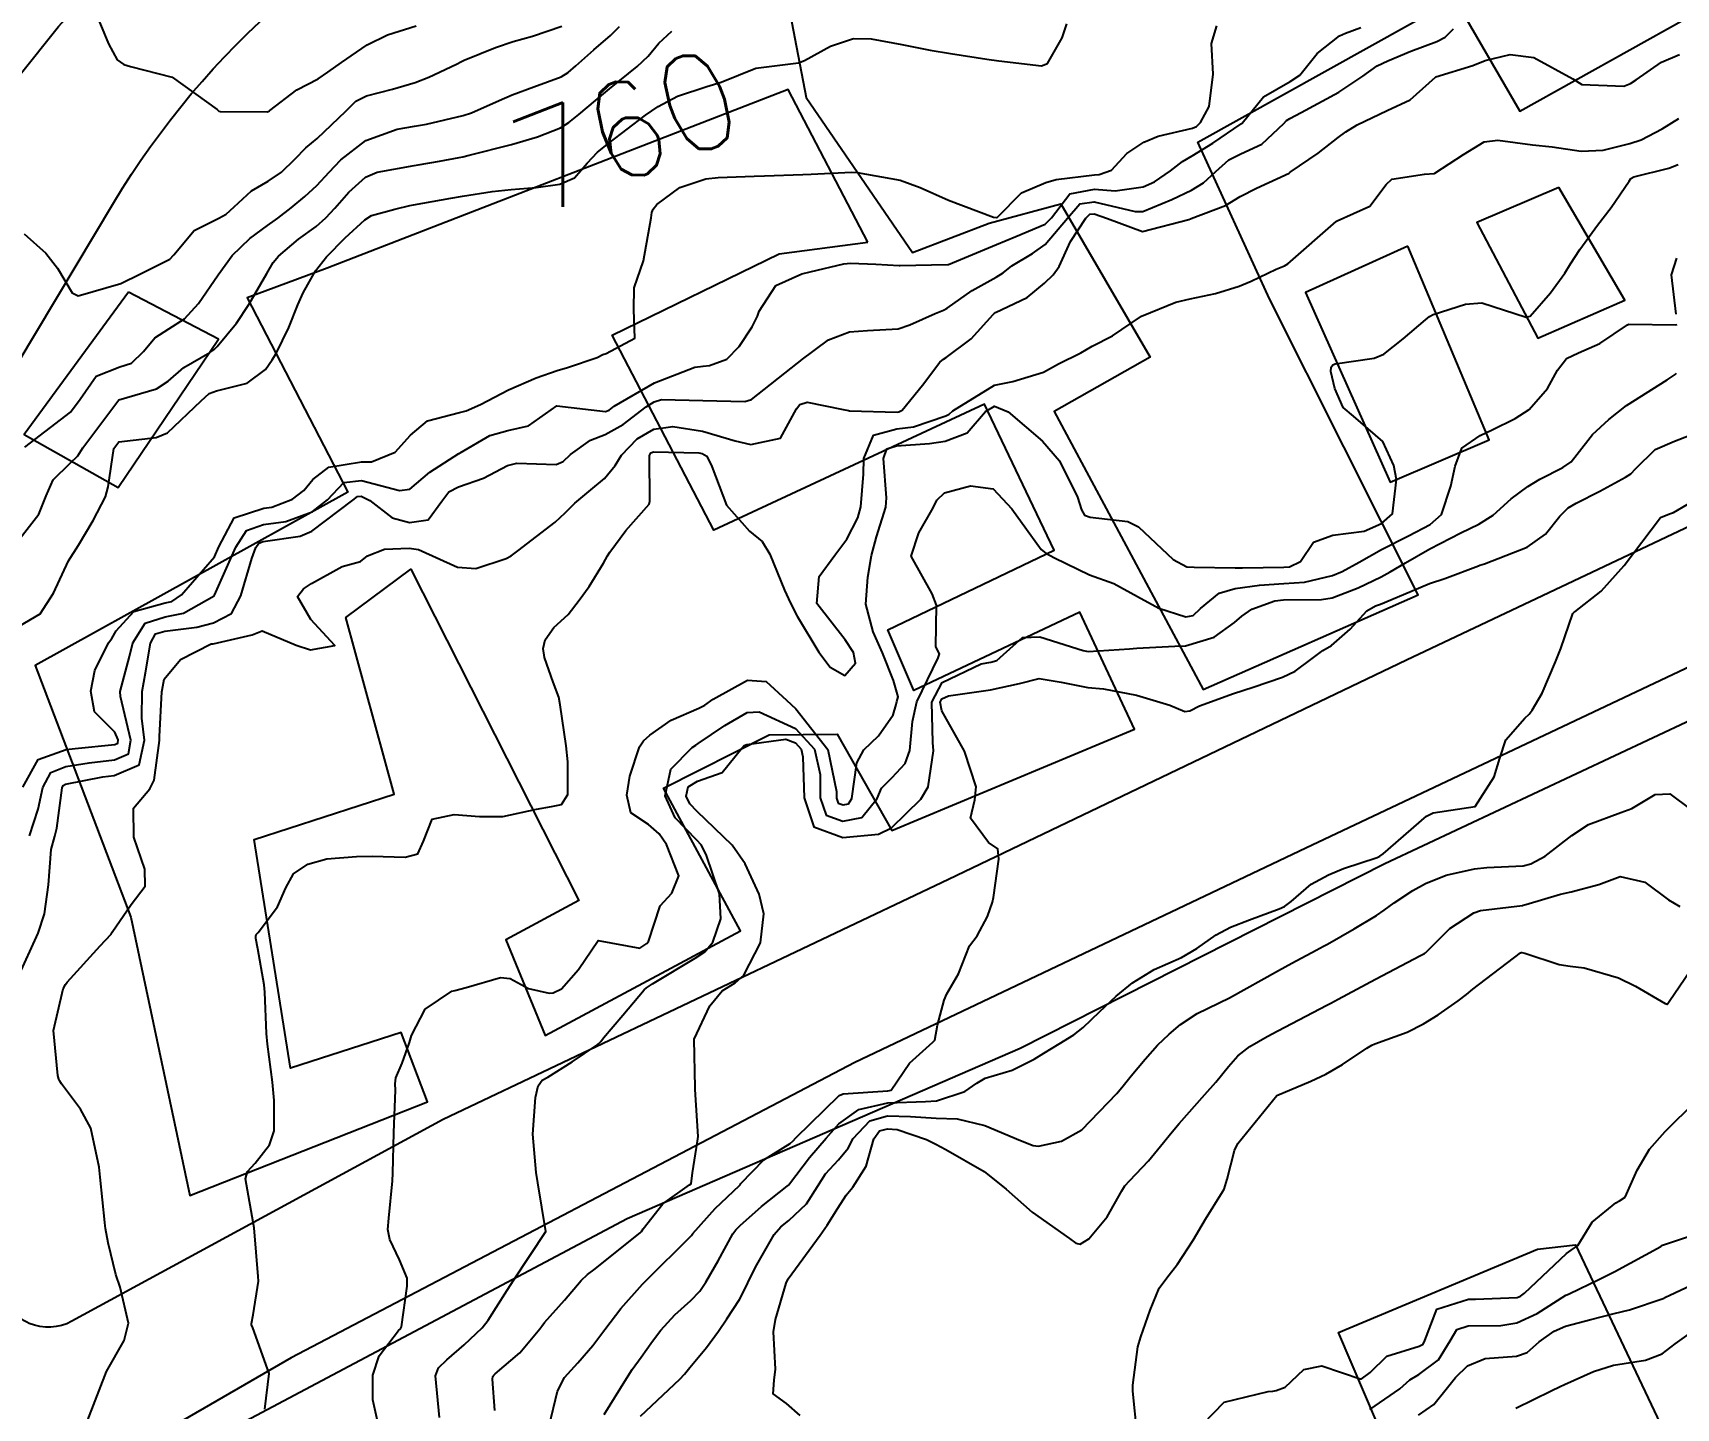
# Model space of a CAD drawing. Header units: metres. Extents: x 318500 to 325275, y 7408834 to 7428799.
# Drawn here: x 323661.5 to 323729.1, y 7419810.4 to 7419867 of the extents above; entities that cross this region are included whole.
import ezdxf
from ezdxf.enums import TextEntityAlignment as Align

# ---------------------------------------------------------------- set-up
doc = ezdxf.new("R2010")
doc.units = ezdxf.units.M
doc.header["$MEASUREMENT"] = 0
for name, color, linetype in [('Cotas', 45, 'Continuous'), ('Curvas de Nivel 1m', 11, 'Continuous'), ('Curvas de Nivel 5m', 15, 'Continuous'), ('Edificações', 30, 'Continuous'), ('Linha Férrea', 20, 'Continuous'), ('Vias Primárias', 230, 'Continuous')]:
    doc.layers.add(name, color=color, linetype=linetype)
doc.styles.add('Style-STANDARD', font='STANDARD.shx')

msp = doc.modelspace()

# ---------------------------------------------------------------- linework, layer by layer
at = {"layer": 'Curvas de Nivel 1m', "flags": 128}
for points, elevation in [([(323664.059, 7419867.938), (323664.626, 7419866.573), (323664.991, 7419865.924), (323665.257, 7419865.727), (323665.53, 7419865.643), (323667.25, 7419865.21), (323669.1, 7419863.872), (323669.165, 7419863.807), (323669.229, 7419863.788), (323671.167, 7419863.779), (323671.23, 7419863.809), (323671.249, 7419863.821), (323671.269, 7419863.84), (323672.381, 7419864.691), (323673.25, 7419865.142), (323673.656, 7419865.412), (323674.212, 7419865.806), (323674.829, 7419866.234), (323675.271, 7419866.54), (323676.11, 7419866.945), (323677.283, 7419867.315)], 756), ([(323660.898, 7419828.124), (323661.734, 7419829.966), (323661.998, 7419830.756), (323662.157, 7419831.96), (323662.27, 7419833.404), (323662.416, 7419833.956), (323662.498, 7419834.293), (323662.716, 7419835.952), (323662.762, 7419836.051), (323662.862, 7419836.095), (323664.397, 7419836.397), (323664.868, 7419836.462), (323665.889, 7419836.896), (323666.107, 7419837.908), (323665.993, 7419838.815), (323666.01, 7419839.909), (323666.144, 7419840.685), (323666.354, 7419841.906), (323666.566, 7419842.284), (323666.948, 7419842.403), (323668.268, 7419842.563), (323668.953, 7419842.743), (323669.691, 7419843.127), (323670.079, 7419843.853), (323670.522, 7419845.384), (323670.691, 7419845.844), (323670.81, 7419846.026), (323670.994, 7419846.096), (323672.512, 7419846.311), (323673, 7419846.515), (323674.682, 7419847.795), (323674.869, 7419847.945), (323675.023, 7419847.96), (323675.382, 7419847.785), (323676.306, 7419847.064), (323677.011, 7419846.87), (323677.784, 7419846.981), (323678.339, 7419847.747), (323678.634, 7419848.136), (323679.029, 7419848.338), (323680.062, 7419848.697), (323681.043, 7419849.22), (323681.428, 7419849.32), (323683.044, 7419849.264), (323683.336, 7419849.387), (323683.635, 7419849.674), (323684.459, 7419850.266), (323685.062, 7419850.491), (323685.808, 7419850.91), (323686.749, 7419851.635), (323687.082, 7419851.843), (323687.389, 7419851.931), (323689.083, 7419851.891), (323690.817, 7419851.848), (323691.084, 7419851.941), (323692.977, 7419853.43), (323693.1, 7419853.526), (323693.13, 7419853.55), (323694.25, 7419854.396), (323695.118, 7419854.728), (323695.858, 7419854.773), (323697.12, 7419854.847), (323697.603, 7419855.012), (323698.641, 7419855.477), (323698.989, 7419855.615), (323699.133, 7419855.694), (323700.169, 7419856.43), (323701.153, 7419856.975), (323701.444, 7419857.149), (323701.804, 7419857.434), (323702.646, 7419857.945), (323703.169, 7419858.311), (323704.085, 7419859.406), (323704.602, 7419859.986), (323705.19, 7419860.069), (323706.875, 7419859.682), (323707.185, 7419859.679), (323708.377, 7419860.168), (323709.198, 7419860.56), (323709.683, 7419860.853), (323710.19, 7419861.325), (323710.734, 7419861.8), (323711.221, 7419862.05), (323712.086, 7419862.443), (323712.987, 7419863.293), (323713.107, 7419863.426), (323713.242, 7419863.511), (323713.712, 7419863.75), (323715.253, 7419864.589), (323716.242, 7419865.245), (323716.835, 7419865.667), (323717.27, 7419865.882), (323718.224, 7419866.272), (323719.282, 7419866.678), (323719.637, 7419866.852), (323719.973, 7419867.2)], 763), ([(323660.994, 7419846.231), (323661.768, 7419847.209), (323662.059, 7419847.964), (323662.356, 7419848.634), (323663.04, 7419849.299), (323663.367, 7419849.623), (323663.572, 7419849.942), (323665.012, 7419851.863), (323665.053, 7419851.92), (323666.602, 7419852.38), (323667.082, 7419852.69), (323667.733, 7419853.248), (323668.796, 7419853.875), (323668.981, 7419853.993), (323669.104, 7419854.112), (323669.897, 7419855.08), (323670.396, 7419855.851), (323671.143, 7419857.13), (323671.405, 7419857.58), (323671.62, 7419857.835), (323672.453, 7419858.534), (323673.169, 7419859.065), (323673.577, 7419859.411), (323673.942, 7419859.809), (323674.518, 7419860.472), (323675.199, 7419861.085), (323675.687, 7419861.299), (323677.207, 7419861.569), (323677.37, 7419861.596), (323678.248, 7419861.75), (323679.061, 7419861.892), (323679.212, 7419861.93), (323679.476, 7419861.999), (323681.217, 7419862.435), (323682.279, 7419862.753), (323683.224, 7419863.114), (323683.57, 7419863.333), (323683.983, 7419863.672), (323684.664, 7419864.24), (323685.246, 7419864.732), (323686.382, 7419865.643), (323686.83, 7419866.074), (323687.275, 7419866.605), (323687.804, 7419867.101)], 759), ([(323661.105, 7419835.976), (323661.734, 7419837.11), (323662.884, 7419837.534), (323663.258, 7419837.571), (323664.887, 7419837.738), (323665.013, 7419837.794), (323665.031, 7419837.919), (323664.893, 7419838.238), (323664.05, 7419839.081), (323663.903, 7419839.935), (323664.07, 7419840.785), (323664.634, 7419841.925), (323664.767, 7419842.098), (323664.947, 7419842.409), (323665.669, 7419843.203), (323666.965, 7419843.57), (323667.236, 7419843.626), (323667.635, 7419843.89), (323668.986, 7419845.458), (323669.168, 7419845.867), (323669.805, 7419847.061), (323671.014, 7419847.46), (323671.348, 7419847.503), (323672.203, 7419847.828), (323672.664, 7419848.185), (323673.032, 7419848.638), (323673.699, 7419849.151), (323675.044, 7419849.372), (323675.455, 7419849.373), (323676.424, 7419849.769), (323677.057, 7419850.465), (323677.759, 7419851.057), (323679.075, 7419851.402), (323679.344, 7419851.468), (323679.936, 7419851.727), (323681.086, 7419852.335), (323682.222, 7419852.824), (323683.095, 7419853.133), (323683.514, 7419853.258), (323684.737, 7419853.664), (323684.97, 7419853.793), (323685.103, 7419853.834), (323686.287, 7419854.468), (323686.24, 7419855.643), (323686.259, 7419856.528), (323686.642, 7419857.638), (323686.956, 7419859.411), (323686.982, 7419859.633), (323687.039, 7419859.775), (323687.185, 7419859.968), (323688.142, 7419860.67), (323689.201, 7419861.017), (323689.722, 7419861.075), (323691.203, 7419861.135), (323691.628, 7419861.149), (323693.205, 7419861.201), (323693.536, 7419861.214), (323695.207, 7419861.297), (323695.436, 7419861.288), (323697.202, 7419860.968), (323698.022, 7419860.664), (323699.19, 7419860.148), (323701.051, 7419859.442), (323701.165, 7419859.426), (323701.206, 7419859.44), (323702.191, 7419860.44), (323703.202, 7419860.867), (323703.618, 7419860.999), (323705.207, 7419861.19), (323705.398, 7419861.197), (323705.903, 7419861.383), (323706.528, 7419862.069), (323707.227, 7419862.525), (323707.818, 7419862.774), (323709.237, 7419863.111), (323709.397, 7419863.178), (323709.559, 7419863.335), (323709.913, 7419863.996), (323710.085, 7419865.328), (323710.016, 7419866.592), (323710.229, 7419867.326)], 761), ([(323661.162, 7419858.753), (323662.05, 7419857.966), (323662.529, 7419857.344), (323663.134, 7419856.326), (323663.386, 7419856.199), (323665.138, 7419856.713), (323665.94, 7419857.114), (323667.148, 7419857.719), (323667.313, 7419857.898), (323668.15, 7419858.9), (323669.173, 7419859.404), (323669.473, 7419859.568), (323669.8, 7419859.861), (323670.518, 7419860.523), (323671.196, 7419860.92), (323671.747, 7419861.289), (323672.297, 7419861.829), (323672.75, 7419862.29), (323673.219, 7419862.675), (323674.398, 7419863.802), (323674.812, 7419864.221), (323675.24, 7419864.44), (323676.31, 7419864.708), (323677.248, 7419864.993), (323677.804, 7419865.202), (323678.947, 7419865.743), (323679.154, 7419865.849), (323679.262, 7419865.901), (323680.559, 7419866.432), (323681.274, 7419866.669), (323682.078, 7419866.898), (323683.284, 7419867.301)], 757), ([(323661.188, 7419849.978), (323663.065, 7419851.411), (323663.46, 7419851.944), (323664.127, 7419852.891), (323665.09, 7419853.275), (323665.571, 7419853.437), (323666.066, 7419853.91), (323666.535, 7419854.479), (323667.114, 7419854.841), (323667.757, 7419855.254), (323668.329, 7419855.882), (323669.142, 7419857.066), (323669.722, 7419857.861), (323670.444, 7419858.568), (323671.169, 7419859.099), (323671.602, 7419859.407), (323672.149, 7419859.83), (323672.712, 7419860.299), (323673.194, 7419860.749), (323673.715, 7419861.3), (323674.193, 7419861.805), (323675.218, 7419862.601), (323676.511, 7419863.059), (323677.224, 7419863.182), (323677.707, 7419863.274), (323679.229, 7419863.622), (323679.565, 7419863.735), (323680.71, 7419864.246), (323681.242, 7419864.478), (323682.132, 7419864.811), (323683.253, 7419865.219), (323683.538, 7419865.395), (323683.856, 7419865.674), (323684.602, 7419866.334), (323685.279, 7419866.928), (323685.65, 7419867.289)], 758), ([(323661.373, 7419833.972), (323661.738, 7419835.076), (323661.927, 7419835.964), (323662.249, 7419836.58), (323662.873, 7419836.831), (323663.836, 7419836.975), (323664.878, 7419837.098), (323665.452, 7419837.344), (323665.544, 7419837.913), (323665.118, 7419839.708), (323665.11, 7419839.918), (323665.493, 7419841.353), (323665.63, 7419841.913), (323666.132, 7419842.728), (323666.956, 7419842.985), (323667.71, 7419843.138), (323668.97, 7419843.856), (323668.987, 7419843.887), (323669.864, 7419845.857), (323670.307, 7419846.544), (323671.004, 7419846.793), (323671.919, 7419846.918), (323673.012, 7419847.307), (323673.634, 7419847.811), (323674.313, 7419848.519), (323675.032, 7419848.6), (323676.608, 7419848.185), (323677.027, 7419848.245), (323677.848, 7419848.942), (323679.05, 7419849.711), (323679.07, 7419849.719), (323679.098, 7419849.739), (323680.325, 7419850.457), (323681.064, 7419850.663), (323681.908, 7419850.857), (323683.08, 7419851.68), (323685.077, 7419851.443), (323685.236, 7419851.499), (323685.442, 7419851.655), (323687.09, 7419852.624), (323688.759, 7419853.267), (323689.097, 7419853.314), (323689.363, 7419853.332), (323690.066, 7419853.59), (323690.578, 7419854.115), (323691.12, 7419854.922), (323691.331, 7419855.373), (323691.407, 7419855.576), (323692.084, 7419856.628), (323693.153, 7419857.115), (323693.503, 7419857.197), (323694.886, 7419857.524), (323695.16, 7419857.553), (323696.198, 7419857.51), (323697.159, 7419857.453), (323697.206, 7419857.453), (323698.497, 7419857.48), (323699.16, 7419857.491), (323699.187, 7419857.496), (323701.169, 7419858.322), (323701.958, 7419858.647), (323703.177, 7419859.15), (323703.427, 7419859.416), (323704.192, 7419860.408), (323705.198, 7419860.6), (323706.046, 7419860.533), (323707.2, 7419860.698), (323707.669, 7419860.897), (323708.329, 7419861.353), (323708.821, 7419861.74), (323709.219, 7419861.961), (323710.072, 7419862.482), (323711.24, 7419863.282), (323711.256, 7419863.294), (323711.273, 7419863.31), (323712.16, 7419864.392), (323713.257, 7419865.024), (323713.645, 7419865.284), (323714.365, 7419866.182), (323715.285, 7419866.907), (323715.527, 7419867.016), (323716.154, 7419867.247)], 762), ([(323663.777, 7419809.931), (323664.54, 7419811.92), (323665.267, 7419813.202), (323665.452, 7419813.907), (323665.113, 7419815.392), (323664.936, 7419815.917), (323664.613, 7419817.218), (323664.506, 7419817.809), (323664.493, 7419817.922), (323664.482, 7419818.062), (323664.284, 7419819.925), (323664.243, 7419820.34), (323663.904, 7419821.932), (323663.474, 7419822.725), (323662.698, 7419823.765), (323662.62, 7419823.872), (323662.587, 7419823.952), (323662.546, 7419824.109), (323662.371, 7419825.955), (323662.756, 7419827.668), (323662.852, 7419827.855), (323662.929, 7419827.947), (323664.29, 7419829.442), (323664.733, 7419829.921), (323664.75, 7419829.951), (323664.781, 7419830.013), (323665.564, 7419831.147), (323666.134, 7419831.907), (323666.117, 7419832.607), (323665.666, 7419833.912), (323665.653, 7419835.111), (323666.327, 7419835.905), (323666.506, 7419836.263), (323666.731, 7419837.902), (323666.725, 7419838.068), (323666.829, 7419839.901), (323666.837, 7419839.975), (323666.918, 7419840.422), (323667.588, 7419841.232), (323668.857, 7419841.871), (323668.933, 7419841.877), (323670.543, 7419842.25), (323670.949, 7419842.415), (323672.351, 7419841.826), (323672.937, 7419841.626), (323673.94, 7419841.805), (323672.956, 7419842.881), (323672.402, 7419843.826), (323672.652, 7419844.144), (323672.975, 7419844.361), (323674.243, 7419845.055), (323674.992, 7419845.27), (323675.285, 7419845.496), (323675.981, 7419845.775), (323677.001, 7419845.819), (323677.38, 7419845.756), (323678.989, 7419845.033), (323679.743, 7419844.974), (323680.995, 7419845.384), (323681.199, 7419845.505), (323681.465, 7419845.703), (323683.012, 7419846.886), (323683.415, 7419847.277), (323683.815, 7419847.672), (323684.474, 7419848.22), (323685.035, 7419848.688), (323685.478, 7419849.219), (323685.741, 7419849.65), (323686.379, 7419850.321), (323687.066, 7419850.711), (323687.856, 7419850.83), (323689.066, 7419850.634), (323690.418, 7419850.228), (323691.057, 7419850.078), (323692.28, 7419850.343), (323692.933, 7419851.552), (323693.082, 7419851.731), (323693.371, 7419851.833), (323694.865, 7419851.523), (323695.079, 7419851.477), (323695.123, 7419851.476), (323697.079, 7419851.42), (323697.15, 7419851.428), (323697.282, 7419851.497), (323698.126, 7419852.52), (323698.839, 7419853.474), (323698.981, 7419853.592), (323699.103, 7419853.665), (323700.131, 7419854.439), (323701.035, 7419855.441), (323701.086, 7419855.486), (323701.131, 7419855.511), (323702.435, 7419856.133), (323703.15, 7419856.723), (323703.504, 7419857.065), (323703.753, 7419857.411), (323704.212, 7419858.446), (323704.845, 7419859.395), (323705.008, 7419859.567), (323705.183, 7419859.586), (323705.737, 7419859.384), (323707.175, 7419858.852), (323709.083, 7419859.341), (323709.149, 7419859.372), (323709.181, 7419859.383), (323710.585, 7419859.923), (323711.195, 7419860.287), (323711.863, 7419860.64), (323713.209, 7419861.253), (323713.23, 7419861.27), (323713.253, 7419861.289), (323714.411, 7419862.083), (323715.232, 7419862.72), (323715.537, 7419862.954), (323716.003, 7419863.249), (323717.246, 7419863.827), (323718.194, 7419864.277), (323719.235, 7419865.21), (323719.251, 7419865.219), (323720.773, 7419865.682), (323721.271, 7419865.887), (323722.301, 7419866.138), (323723.273, 7419866.02), (323724.882, 7419865.134), (323725.258, 7419864.903), (323726.982, 7419864.829), (323727.258, 7419864.945), (323727.496, 7419865.096), (323728.53, 7419865.823), (323729.276, 7419866.135)], 764), ([(323675.726, 7419809.772), (323675.51, 7419810.755), (323675.503, 7419811.776), (323675.761, 7419812.562), (323676.568, 7419813.604), (323676.644, 7419813.684), (323676.686, 7419813.759), (323676.915, 7419815.437), (323676.914, 7419815.757), (323676.608, 7419816.514), (323676.2, 7419817.35), (323676.126, 7419817.767), (323676.16, 7419818.234), (323676.319, 7419819.765), (323676.333, 7419820.087), (323676.375, 7419821.765), (323676.431, 7419823.498), (323676.428, 7419823.764), (323676.455, 7419824.013), (323676.713, 7419824.61), (323677.018, 7419825.465), (323677.1, 7419825.756), (323677.665, 7419826.832), (323678.758, 7419827.579), (323678.884, 7419827.612), (323679.351, 7419827.731), (323680.764, 7419828.141), (323681.154, 7419828.094), (323681.911, 7419827.693), (323682.757, 7419827.498), (323682.919, 7419827.516), (323683.273, 7419827.675), (323683.968, 7419828.468), (323684.78, 7419829.66), (323686.493, 7419829.35), (323686.779, 7419829.546), (323686.847, 7419829.629), (323687.328, 7419831.096), (323687.803, 7419831.615), (323688.101, 7419832.33), (323687.586, 7419833.619), (323687.281, 7419834.06), (323686.848, 7419834.444), (323686.128, 7419834.916), (323685.956, 7419835.644), (323686.079, 7419836.435), (323686.485, 7419837.636), (323686.64, 7419837.888), (323686.897, 7419838.122), (323687.784, 7419838.74), (323688.914, 7419839.233), (323689.161, 7419839.353), (323689.509, 7419839.594), (323690.928, 7419840.381), (323691.692, 7419840.333), (323692.525, 7419839.556), (323692.915, 7419839.196), (323694.222, 7419837.53), (323694.589, 7419835.799), (323694.588, 7419835.524), (323694.655, 7419835.32), (323694.857, 7419835.244), (323695.083, 7419835.292), (323695.222, 7419835.516), (323695.415, 7419836.981), (323695.709, 7419837.512), (323696.312, 7419838.092), (323696.912, 7419838.959), (323697.037, 7419839.379), (323697.068, 7419839.498), (323697.117, 7419839.692), (323696.929, 7419840.362), (323696.471, 7419841.505), (323696.09, 7419842.371), (323695.786, 7419843.512), (323695.87, 7419844.628), (323696.022, 7419845.51), (323696.233, 7419846.282), (323696.617, 7419847.504), (323696.639, 7419847.891), (323696.514, 7419849.505), (323696.653, 7419849.907), (323697.058, 7419850.027), (323698.418, 7419850.121), (323699.061, 7419850.223), (323699.959, 7419850.564), (323700.721, 7419851.445), (323701.082, 7419851.663), (323701.654, 7419851.434), (323703.062, 7419850.222), (323703.766, 7419849.409), (323704.508, 7419847.918), (323704.664, 7419847.395), (323704.796, 7419847.171), (323705.017, 7419847.087), (323706.567, 7419846.918), (323707.013, 7419846.697), (323708.434, 7419845.346), (323708.996, 7419845.042), (323709.304, 7419845.027), (323710.995, 7419845.01), (323711.293, 7419845.008), (323712.996, 7419845.032), (323713.222, 7419845.052), (323713.68, 7419845.273), (323714.211, 7419846.065), (323715.011, 7419846.35), (323716.293, 7419846.521), (323717.016, 7419846.833), (323717.46, 7419847.226), (323717.623, 7419848.643), (323717.521, 7419849.225), (323717.065, 7419850.214), (323715.857, 7419851.248), (323715.439, 7419851.61), (323715.091, 7419852.384), (323714.927, 7419853.09), (323714.933, 7419853.262), (323715.002, 7419853.361), (323715.102, 7419853.405), (323716.703, 7419853.639), (323717.109, 7419853.807), (323717.902, 7419854.438), (323718.815, 7419855.213), (323718.988, 7419855.355), (323719.133, 7419855.439), (323720.466, 7419855.864), (323721.141, 7419855.913), (323722.961, 7419855.324), (323723.133, 7419855.365), (323723.965, 7419856.325), (323724.553, 7419857.136), (323724.783, 7419857.515), (323725.17, 7419858.105), (323725.902, 7419859.119), (323726.461, 7419859.841), (323727.207, 7419860.931), (323727.274, 7419861.034), (323727.398, 7419861.097), (323728.828, 7419861.464), (323729.218, 7419861.605)], 766), ([(323729.136, 7419855.456), (323728.943, 7419857.073), (323729.167, 7419857.754)], 767), ([(323678.244, 7419810.021), (323678.079, 7419811.745), (323678.211, 7419812.077), (323678.55, 7419812.396), (323679.269, 7419813.019), (323680.005, 7419813.718), (323680.257, 7419814.033), (323680.583, 7419814.553), (323681.026, 7419815.271), (323681.302, 7419815.699), (323682.62, 7419817.68), (323682.295, 7419819.685), (323682.229, 7419820.113), (323682.086, 7419821.689), (323682.203, 7419823.195), (323682.307, 7419823.686), (323682.479, 7419823.908), (323682.705, 7419824.038), (323683.71, 7419824.675), (323684.725, 7419825.357), (323684.884, 7419825.501), (323685.003, 7419825.656), (323685.792, 7419826.597), (323686.67, 7419827.631), (323686.761, 7419827.713), (323687.02, 7419827.884), (323688.773, 7419828.943), (323689.169, 7419829.203), (323689.494, 7419829.593), (323689.83, 7419830.554), (323689.775, 7419831.59), (323689.224, 7419833.206), (323689.017, 7419833.598), (323688.842, 7419833.795), (323687.949, 7419834.711), (323687.533, 7419835.62), (323687.773, 7419836.72), (323688.647, 7419837.604), (323688.792, 7419837.701), (323688.893, 7419837.77), (323689.983, 7419838.51), (323690.912, 7419839.056), (323691.407, 7419839.078), (323692.903, 7419838.395), (323693.675, 7419837.538), (323693.908, 7419836.501), (323693.917, 7419835.534), (323694.153, 7419834.831), (323694.851, 7419834.575), (323695.631, 7419834.733), (323696.252, 7419835.506), (323696.436, 7419835.935), (323696.873, 7419836.375), (323697.417, 7419836.957), (323697.599, 7419837.489), (323697.716, 7419838.68), (323697.895, 7419839.485), (323698.769, 7419841.303), (323698.826, 7419841.472), (323698.666, 7419841.752), (323698.7, 7419843.474), (323698.518, 7419843.935), (323697.66, 7419845.49), (323697.97, 7419846.446), (323698.568, 7419847.477), (323698.711, 7419847.789), (323699.029, 7419848.095), (323700.103, 7419848.385), (323701.032, 7419848.253), (323701.806, 7419847.432), (323703.003, 7419845.766), (323703.199, 7419845.614), (323703.55, 7419845.412), (323704.99, 7419844.722), (323705.993, 7419844.367), (323706.977, 7419843.83), (323707.854, 7419843.351), (323708.965, 7419842.989), (323709.262, 7419843.039), (323709.567, 7419843.331), (323710.33, 7419843.97), (323710.983, 7419844.15), (323711.988, 7419844.292), (323712.986, 7419844.356), (323713.843, 7419844.416), (323714.992, 7419844.695), (323715.391, 7419844.858), (323716.092, 7419845.244), (323717.005, 7419845.757), (323718.122, 7419846.33), (323719.016, 7419846.788), (323719.477, 7419847.203), (323719.864, 7419848.372), (323720.037, 7419849.195), (323720.319, 7419849.933), (323721.069, 7419850.456), (323721.564, 7419850.681), (323722.508, 7419851.159), (323723.084, 7419851.526), (323723.846, 7419852.389), (323724.248, 7419853.139), (323724.622, 7419853.62), (323725.111, 7419853.859), (323725.995, 7419854.239), (323727.129, 7419855.01), (323727.194, 7419855.034), (323729.129, 7419855.006), (323729.179, 7419855.019)], 767), ([(323680.526, 7419810.31), (323680.431, 7419811.604), (323680.439, 7419811.712), (323680.481, 7419811.771), (323680.542, 7419811.819), (323681.558, 7419812.691), (323682.382, 7419813.683), (323682.461, 7419813.792), (323682.574, 7419813.938), (323683.396, 7419814.864), (323684.077, 7419815.665), (323684.344, 7419815.921), (323684.604, 7419816.106), (323686.505, 7419817.632), (323686.561, 7419817.691), (323686.623, 7419817.798), (323687.433, 7419818.823), (323688.542, 7419819.602), (323688.602, 7419819.65), (323688.657, 7419820.096), (323688.867, 7419821.408), (323688.892, 7419821.598), (323688.77, 7419823.529), (323688.764, 7419823.599), (323688.73, 7419825.6), (323689.372, 7419826.973), (323689.883, 7419827.589), (323690.42, 7419827.926), (323690.767, 7419828.233), (323691.454, 7419829.57), (323691.6, 7419830.766), (323691.398, 7419831.571), (323690.829, 7419832.824), (323690.285, 7419833.586), (323688.854, 7419834.98), (323688.544, 7419835.291), (323688.399, 7419835.607), (323688.487, 7419835.984), (323688.869, 7419836.228), (323689.884, 7419836.581), (323690.685, 7419837.582), (323690.786, 7419837.687), (323690.892, 7419837.735), (323692.503, 7419837.948), (323692.894, 7419837.806), (323693.125, 7419837.546), (323693.204, 7419837.226), (323693.248, 7419835.544), (323693.653, 7419834.343), (323694.844, 7419833.903), (323696.315, 7419834.036), (323696.848, 7419834.309), (323698.053, 7419835.482), (323698.352, 7419835.993), (323698.577, 7419837.475), (323698.551, 7419837.82), (323698.505, 7419839.476), (323698.928, 7419840.279), (323700.543, 7419841.053), (323700.937, 7419841.129), (323701.18, 7419841.195), (323701.46, 7419841.435), (323702.243, 7419842.135), (323702.951, 7419842.172), (323704.737, 7419841.599), (323704.943, 7419841.56), (323706.635, 7419841.674), (323706.945, 7419841.702), (323708.51, 7419841.781), (323708.947, 7419841.8), (323710.124, 7419842.151), (323710.962, 7419842.754), (323711.258, 7419843.014), (323711.675, 7419843.299), (323712.617, 7419843.644), (323712.976, 7419843.683), (323714.537, 7419843.703), (323714.978, 7419843.778), (323716.048, 7419844.18), (323716.991, 7419844.639), (323717.37, 7419844.848), (323717.996, 7419845.215), (323719.006, 7419845.793), (323720.273, 7419846.448), (323721.016, 7419846.799), (323721.602, 7419847.171), (323722.34, 7419847.85), (323723.038, 7419848.36), (323723.531, 7419848.657), (323724.474, 7419849.136), (323724.82, 7419849.365), (323725.058, 7419849.687), (323725.697, 7419850.494), (323726.363, 7419851.111), (323727.086, 7419851.686), (323728.768, 7419852.746), (323729.099, 7419852.969), (323729.152, 7419853.017)], 768), ([(323682.755, 7419809.678), (323683.098, 7419811.111), (323683.392, 7419811.671), (323683.936, 7419812.279), (323684.56, 7419812.996), (323684.85, 7419813.372), (323685.053, 7419813.653), (323685.716, 7419814.51), (323686.598, 7419815.52), (323686.652, 7419815.576), (323686.707, 7419815.628), (323688.619, 7419817.526), (323688.652, 7419817.567), (323688.671, 7419817.599), (323689.589, 7419818.637), (323690.588, 7419819.581), (323690.62, 7419819.611), (323690.651, 7419819.657), (323691.595, 7419820.637), (323692.676, 7419821.313), (323692.802, 7419821.424), (323692.911, 7419821.547), (323694.698, 7419823.288), (323694.864, 7419823.353), (323696.7, 7419823.482), (323696.83, 7419823.498), (323697.593, 7419824.611), (323698.549, 7419825.473), (323698.635, 7419825.568), (323698.741, 7419826.178), (323699.009, 7419827.213), (323699.125, 7419827.465), (323699.602, 7419828.291), (323700.059, 7419829.451), (323700.37, 7419829.862), (323700.798, 7419830.651), (323701.004, 7419831.241), (323701.049, 7419831.438), (323701.258, 7419833.011), (323701.225, 7419833.436), (323700.843, 7419833.695), (323700.104, 7419834.702), (323700.273, 7419835.449), (323700.327, 7419835.989), (323699.849, 7419837.456), (323698.915, 7419839.119), (323698.854, 7419839.471), (323698.921, 7419839.615), (323699.195, 7419839.738), (323700.925, 7419839.978), (323702.118, 7419840.238), (323702.93, 7419840.455), (323703.825, 7419840.303), (323704.927, 7419840.083), (323705.57, 7419840.024), (323706.924, 7419839.766), (323708.302, 7419839.346), (323708.916, 7419839.093), (323709.129, 7419839.124), (323709.526, 7419839.331), (323710.925, 7419839.839), (323711.73, 7419840.1), (323712.932, 7419840.51), (323713.457, 7419840.753), (323714.157, 7419841.268), (323714.6, 7419841.609), (323714.948, 7419841.807), (323715.719, 7419842.488), (323716.401, 7419843.239), (323716.769, 7419843.438), (323716.974, 7419843.513), (323718.174, 7419844.02), (323718.987, 7419844.363), (323719.623, 7419844.561), (323720.999, 7419845.087), (323721.062, 7419845.116), (323721.245, 7419845.176), (323723.007, 7419845.859), (323723.756, 7419846.399), (323724.346, 7419847.137), (323724.687, 7419847.471), (323725.028, 7419847.666), (323725.99, 7419848.162), (323727.045, 7419848.735), (323727.272, 7419848.871), (323727.475, 7419849.094), (323728.271, 7419849.872), (323729.067, 7419850.219), (323729.675, 7419850.46)], 769), ([(323686.525, 7419810.083), (323688.14, 7419811.606), (323688.331, 7419811.816), (323688.547, 7419812.081), (323689.24, 7419812.913), (323689.726, 7419813.588), (323690.076, 7419814.087), (323690.59, 7419814.888), (323690.831, 7419815.342), (323690.941, 7419815.575), (323691.254, 7419816.218), (323692.019, 7419817.559), (323692.3, 7419817.88), (323692.629, 7419818.137), (323693.352, 7419818.826), (323693.797, 7419819.533), (323694.133, 7419820.052), (323694.667, 7419820.633), (323695.069, 7419821.121), (323695.269, 7419821.514), (323695.951, 7419822.244), (323696.689, 7419822.446), (323697.628, 7419822.425), (323698.689, 7419822.354), (323699.551, 7419822.32), (323700.686, 7419822.043), (323702.15, 7419821.425), (323702.677, 7419821.221), (323702.902, 7419821.192), (323703.841, 7419821.403), (323704.685, 7419821.872), (323706.117, 7419823.369), (323706.381, 7419823.688), (323706.711, 7419824.089), (323707.29, 7419824.786), (323707.787, 7419825.349), (323708.268, 7419825.813), (323708.743, 7419826.209), (323709.419, 7419826.661), (323710.76, 7419827.31), (323712.771, 7419828.428), (323713.324, 7419828.725), (323714.326, 7419829.265), (323714.619, 7419829.425), (323714.784, 7419829.515), (323715.893, 7419830.144), (323716.802, 7419830.698), (323717.117, 7419830.914), (323717.526, 7419831.219), (323718.302, 7419831.724), (323718.822, 7419832.011), (323719.669, 7419832.35), (323720.832, 7419832.618), (323721.339, 7419832.666), (323722.834, 7419832.742), (323723.161, 7419832.819), (323723.751, 7419833.136), (323724.849, 7419833.993), (323725.53, 7419834.436), (323726.858, 7419834.928), (323727.317, 7419835.093), (323728.279, 7419835.669), (323728.869, 7419835.701), (323729.739, 7419835.057)], 771), ([(323693.096, 7419810.111), (323692.531, 7419810.606), (323691.977, 7419811.001), (323692.023, 7419811.558), (323692.08, 7419812.024), (323691.997, 7419813.559), (323692.071, 7419814.065), (323692.517, 7419815.551), (323692.602, 7419815.738), (323693.908, 7419817.531), (323694.201, 7419817.952), (323694.637, 7419818.646), (323694.981, 7419819.181), (323695.256, 7419819.514), (323695.799, 7419820.372), (323696.118, 7419821.506), (323696.358, 7419821.829), (323696.684, 7419821.917), (323697.08, 7419821.89), (323698.294, 7419821.476), (323698.677, 7419821.278), (323699.082, 7419821.056), (323700.661, 7419820.157), (323701.571, 7419819.431), (323702.636, 7419818.477), (323704.166, 7419817.397), (323704.436, 7419817.21), (323704.618, 7419817.17), (323704.974, 7419817.385), (323705.719, 7419818.288), (323706.323, 7419819.365), (323706.453, 7419819.563), (323706.656, 7419819.785), (323707.421, 7419820.6), (323708.035, 7419821.346), (323708.322, 7419821.705), (323708.688, 7419822.132), (323709.746, 7419823.324), (323710.191, 7419823.835), (323710.718, 7419824.483), (323711.106, 7419824.923), (323711.597, 7419825.297), (323712.312, 7419825.711), (323712.74, 7419825.942), (323713.615, 7419826.404), (323714.756, 7419827.004), (323714.924, 7419827.091), (323715.225, 7419827.253), (323716.768, 7419828.069), (323718.62, 7419829.044), (323718.779, 7419829.124), (323718.824, 7419829.155), (323718.866, 7419829.199), (323719.82, 7419830.164), (323720.804, 7419830.809), (323721.086, 7419830.895), (323722.809, 7419831.108), (323722.846, 7419831.113), (323722.955, 7419831.148), (323724.375, 7419831.568), (323724.818, 7419831.668), (323725.96, 7419831.971), (323726.828, 7419832.301), (323727.845, 7419832.065), (323728.814, 7419831.343), (323729.286, 7419831.063)], 772), ([(323706.959, 7419809.356), (323706.779, 7419811.116), (323706.779, 7419811.358), (323706.987, 7419812.932), (323707.107, 7419813.355), (323707.485, 7419814.452), (323707.864, 7419815.347), (323708.173, 7419815.775), (323708.61, 7419816.334), (323709.261, 7419817.33), (323709.766, 7419818.19), (323710.474, 7419819.313), (323710.53, 7419819.434), (323710.658, 7419819.835), (323710.958, 7419821.023), (323711.101, 7419821.304), (323712.7, 7419823.28), (323714.105, 7419823.87), (323714.714, 7419824.168), (323715.408, 7419824.561), (323716.403, 7419825.235), (323716.608, 7419825.356), (323716.733, 7419825.404), (323718.064, 7419825.886), (323718.745, 7419826.23), (323719.337, 7419826.608), (323720.171, 7419827.186), (323720.502, 7419827.443), (323720.765, 7419827.657), (323722.724, 7419829.151), (323722.764, 7419829.166), (323722.78, 7419829.169), (323722.907, 7419829.148), (323724.319, 7419828.67), (323724.775, 7419828.614), (323725.345, 7419828.544), (323726.77, 7419828.125), (323727.466, 7419827.788), (323728.686, 7419827.071), (323728.76, 7419827.04), (323728.779, 7419827.05), (323728.789, 7419827.07), (323728.849, 7419827.156), (323730.141, 7419829.05)], 773), ([(323709.242, 7419809.329), (323710.533, 7419810.658), (323712.351, 7419811.095), (323712.538, 7419811.116), (323712.675, 7419811.142), (323713.048, 7419811.275), (323713.809, 7419812.009), (323714.553, 7419812.153), (323716.175, 7419811.607), (323716.55, 7419811.877), (323717.229, 7419812.551), (323718.566, 7419812.962), (323718.721, 7419813.045), (323718.789, 7419813.198), (323719.288, 7419814.494), (323720.596, 7419814.9), (323720.874, 7419814.897), (323722.597, 7419814.971), (323722.729, 7419815.017), (323722.901, 7419815.145), (323724.617, 7419816.774), (323724.821, 7419816.915), (323725.094, 7419817.115), (323725.675, 7419818.069), (323726.647, 7419818.868), (323726.801, 7419818.944), (323727.033, 7419819.094), (323727.538, 7419820.216), (323728.041, 7419821.08), (323728.687, 7419821.806), (323729.942, 7419823.051)], 774), ([(323718.529, 7419810.122), (323719.171, 7419810.557), (323719.668, 7419811.189), (323720.055, 7419811.678), (323720.555, 7419812.159), (323721.271, 7419812.458), (323722.561, 7419812.551), (323722.999, 7419812.708), (323723.496, 7419813.136), (323724.119, 7419813.584), (323724.58, 7419813.784), (323725.63, 7419814.064), (323726.588, 7419814.305), (323727.217, 7419814.465), (323728.598, 7419814.93), (323728.691, 7419814.976), (323728.882, 7419815.066), (323730.608, 7419815.88)], 776), ([(323722.533, 7419810.412), (323723.991, 7419811.128), (323724.368, 7419811.297), (323724.544, 7419811.381), (323725.737, 7419811.924), (323726.556, 7419812.182), (323727.869, 7419812.39), (323728.566, 7419812.649), (323729.097, 7419813.062), (323729.956, 7419813.673)], 777)]:
    msp.add_lwpolyline(points, dxfattribs=dict(at, elevation=elevation))
at = {"layer": 'Curvas de Nivel 5m', "flags": 128}
for points, elevation in [([(323660.949, 7419842.606), (323661.817, 7419843.107), (323662.37, 7419843.959), (323662.983, 7419845.293), (323663.388, 7419845.944), (323663.991, 7419846.949), (323664.504, 7419847.928), (323664.617, 7419848.335), (323664.841, 7419849.923), (323665.053, 7419850.187), (323666.588, 7419850.372), (323667.057, 7419850.562), (323668.439, 7419851.879), (323668.771, 7419852.178), (323669.076, 7419852.297), (323670.331, 7419852.602), (323671.09, 7419853.174), (323671.366, 7419853.567), (323671.523, 7419853.836), (323672.053, 7419854.894), (323672.413, 7419855.827), (323672.635, 7419856.325), (323673.144, 7419857.227), (323673.594, 7419857.813), (323674.372, 7419858.591), (323675.173, 7419859.338), (323675.454, 7419859.508), (323676.406, 7419859.772), (323677.023, 7419859.922), (323677.183, 7419859.956), (323678.713, 7419860.219), (323679.188, 7419860.302), (323680.409, 7419860.505), (323681.193, 7419860.583), (323682.231, 7419860.657), (323683.197, 7419860.801), (323683.808, 7419861.066), (323684.329, 7419861.669), (323684.756, 7419862.123), (323685.218, 7419862.493), (323686.728, 7419863.638), (323687.244, 7419863.993), (323688.048, 7419864.418), (323689.252, 7419864.818), (323689.842, 7419865.006), (323691.26, 7419865.58), (323693.021, 7419865.796), (323693.265, 7419865.887), (323694.331, 7419866.477), (323695.279, 7419866.793), (323696.008, 7419866.79), (323697.276, 7419866.544), (323698.442, 7419866.313), (323699.271, 7419866.175), (323700.774, 7419865.948), (323701.266, 7419865.875), (323703.016, 7419865.671), (323703.265, 7419865.769), (323703.864, 7419866.829), (323704.062, 7419867.408)], 760), ([(323671.064, 7419810.373), (323671.238, 7419811.833), (323670.568, 7419813.724), (323670.519, 7419813.841), (323670.516, 7419813.896), (323670.576, 7419814.257), (323670.794, 7419815.641), (323670.793, 7419815.838), (323670.62, 7419817.84), (323670.26, 7419819.846), (323670.344, 7419820.155), (323670.66, 7419820.494), (323671.251, 7419821.255), (323671.439, 7419821.832), (323671.446, 7419823.079), (323671.38, 7419823.833), (323671.167, 7419825.392), (323671.125, 7419825.836), (323671.057, 7419827.535), (323671.03, 7419827.837), (323670.775, 7419829.321), (323670.688, 7419829.75), (323670.685, 7419829.841), (323670.709, 7419829.913), (323670.782, 7419829.994), (323671.576, 7419831.054), (323671.926, 7419831.829), (323672.234, 7419832.41), (323672.825, 7419832.813), (323673.608, 7419833.029), (323674.83, 7419833.127), (323675.476, 7419833.135), (323676.83, 7419833.093), (323677.354, 7419833.233), (323677.585, 7419833.753), (323677.944, 7419834.654), (323678.851, 7419834.856), (323679.896, 7419834.77), (323680.851, 7419834.775), (323682.234, 7419835.069), (323682.855, 7419835.18), (323683.265, 7419835.267), (323683.529, 7419835.673), (323683.532, 7419837.022), (323683.459, 7419837.674), (323683.22, 7419839.372), (323683.156, 7419839.678), (323682.926, 7419840.305), (323682.569, 7419841.318), (323682.519, 7419841.686), (323682.592, 7419842.039), (323682.953, 7419842.547), (323683.544, 7419843.092), (323684.001, 7419843.67), (323684.412, 7419844.232), (323684.993, 7419845.193), (323685.159, 7419845.497), (323685.254, 7419845.656), (323685.912, 7419846.549), (323686.871, 7419847.632), (323686.899, 7419847.754), (323686.885, 7419849.632), (323686.947, 7419849.736), (323687.052, 7419849.779), (323688.915, 7419849.739), (323689.052, 7419849.715), (323689.254, 7419849.598), (323689.458, 7419849.182), (323690.065, 7419847.59), (323691.009, 7419846.515), (323691.527, 7419846.094), (323691.836, 7419845.567), (323692.446, 7419844.09), (323692.688, 7419843.554), (323692.962, 7419843.021), (323693.86, 7419841.536), (323694.322, 7419840.917), (323694.931, 7419840.572), (323695.367, 7419841.085), (323695.289, 7419841.517), (323694.948, 7419842.044), (323693.78, 7419843.538), (323693.87, 7419844.654), (323694.515, 7419845.527), (323695.007, 7419846.184), (323695.467, 7419847.064), (323695.59, 7419847.514), (323695.695, 7419848.858), (323695.713, 7419849.513), (323696.109, 7419850.465), (323697.068, 7419850.731), (323697.751, 7419850.808), (323699.077, 7419851.261), (323699.214, 7419851.332), (323699.366, 7419851.466), (323701.091, 7419852.528), (323701.841, 7419852.684), (323703.096, 7419853.063), (323703.718, 7419853.411), (323704.644, 7419853.86), (323705.111, 7419854.126), (323705.94, 7419854.556), (323707.13, 7419855.36), (323708.544, 7419855.943), (323709.141, 7419856.083), (323710.174, 7419856.295), (323711.149, 7419856.599), (323711.654, 7419856.804), (323712.674, 7419857.295), (323713.017, 7419857.436), (323713.162, 7419857.528), (323715.141, 7419859.261), (323715.16, 7419859.28), (323715.181, 7419859.294), (323716.533, 7419859.897), (323717.203, 7419860.787), (323717.432, 7419861.002), (323718.783, 7419861.214), (323719.177, 7419861.244), (323719.211, 7419861.254), (323720.387, 7419862.028), (323721.23, 7419862.537), (323721.797, 7419862.606), (323723.229, 7419862.426), (323724.029, 7419862.341), (323725.226, 7419862.166), (323726.138, 7419862.205), (323727.231, 7419862.471), (323727.697, 7419862.629), (323728.561, 7419863.08), (323729.244, 7419863.5)], 765), ([(323685.018, 7419810.146), (323685.939, 7419811.639), (323686.18, 7419812.001), (323686.553, 7419812.518), (323687.018, 7419813.168), (323687.362, 7419813.618), (323687.937, 7419814.252), (323688.589, 7419814.848), (323688.96, 7419815.231), (323689.203, 7419815.594), (323689.716, 7419816.481), (323690.319, 7419817.583), (323690.449, 7419817.756), (323690.625, 7419817.929), (323691.495, 7419818.709), (323692.554, 7419819.551), (323692.609, 7419819.593), (323692.651, 7419819.642), (323693.479, 7419820.727), (323694.166, 7419821.528), (323694.686, 7419822.117), (323695.498, 7419822.706), (323696.695, 7419822.975), (323698.249, 7419823.03), (323698.696, 7419823.068), (323699.863, 7419823.453), (323700.358, 7419823.793), (323700.708, 7419823.998), (323701.81, 7419824.333), (323702.72, 7419824.782), (323703.115, 7419825.024), (323703.747, 7419825.405), (323704.353, 7419825.778), (323704.74, 7419826.077), (323705.408, 7419826.722), (323706.09, 7419827.37), (323706.766, 7419827.921), (323707.658, 7419828.464), (323708.776, 7419828.971), (323709.408, 7419829.331), (323710.205, 7419829.903), (323710.793, 7419830.208), (323711.578, 7419830.519), (323712.805, 7419830.974), (323713.018, 7419831.067), (323713.297, 7419831.275), (323714.11, 7419831.978), (323714.827, 7419832.372), (323715.453, 7419832.628), (323716.838, 7419833.086), (323716.937, 7419833.13), (323717.079, 7419833.226), (323718.856, 7419834.779), (323719.138, 7419834.916), (323720.86, 7419835.18), (323721.646, 7419836.401), (323721.883, 7419837.165), (323722.132, 7419837.931), (323722.915, 7419838.816), (323723.081, 7419838.984), (323723.216, 7419839.146), (323723.628, 7419839.841), (323724.168, 7419841.132), (323724.392, 7419841.685), (323724.888, 7419843.131), (323724.932, 7419843.169), (323724.971, 7419843.2), (323726.056, 7419844.042), (323727, 7419845.1), (323728.489, 7419847.078), (323728.868, 7419847.226), (323729.023, 7419847.287), (323730.153, 7419847.939)], 770), ([(323716.531, 7419810.359), (323717.766, 7419811.212), (323718.179, 7419811.572), (323718.549, 7419811.795), (323719.352, 7419812.398), (323719.838, 7419813.187), (323720.109, 7419813.653), (323720.579, 7419813.803), (323721.924, 7419813.816), (323722.582, 7419813.923), (323723.413, 7419814.312), (323724.599, 7419815.063), (323724.639, 7419815.08), (323724.728, 7419815.119), (323725.985, 7419815.728), (323726.609, 7419816.04), (323728.5, 7419817.072), (323728.574, 7419817.118), (323728.621, 7419817.142), (323730.062, 7419817.615)], 775)]:
    msp.add_lwpolyline(points, dxfattribs=dict(at, elevation=elevation))
at = {"layer": 'Edificações'}
for points in [[(323732.807, 7419898.812), (323716.553, 7419889.62), (323700.34, 7419880.646), (323691.137, 7419875.818), (323693.338, 7419864.366), (323697.716, 7419857.984), (323700.867, 7419859.195), (323703.816, 7419859.998), (323707.492, 7419853.685), (323703.547, 7419851.449), (323709.678, 7419839.994), (323718.525, 7419843.896), (323712.403, 7419856.083), (323709.451, 7419862.533), (323720.022, 7419868.425), (323722.706, 7419863.811), (323734.022, 7419870.138)], [(323804.796, 7419833.404), (323794.251, 7419837.161), (323788.72, 7419834.435), (323784.443, 7419840.034), (323764.238, 7419846.442), (323755.734, 7419848.587), (323749.614, 7419848.734), (323742.387, 7419844.683), (323717.144, 7419832.819), (323702.142, 7419825.221), (323685.974, 7419818.201), (323669.143, 7419809.272)], [(323719.135, 7419804.405), (323715.239, 7419813.523), (323723.427, 7419816.962), (323724.992, 7419817.14), (323728.729, 7419809.253)]]:
    msp.add_lwpolyline(points, dxfattribs=at)
for points in [[(323695.878, 7419858.409), (323692.591, 7419864.693), (323673.627, 7419857.347), (323670.331, 7419856.123), (323674.472, 7419848.123), (323661.607, 7419840.988), (323665.542, 7419830.628), (323667.977, 7419819.172), (323677.758, 7419823.023), (323676.667, 7419825.874), (323672.121, 7419824.415), (323670.62, 7419833.82), (323676.382, 7419835.685), (323674.396, 7419842.959), (323677.074, 7419844.945), (323683.977, 7419831.307), (323680.974, 7419829.686), (323682.597, 7419825.753), (323690.634, 7419830.058), (323687.469, 7419835.937), (323691.811, 7419838.126), (323694.612, 7419838.158), (323696.862, 7419834.193), (323706.847, 7419838.362), (323704.596, 7419843.186), (323697.763, 7419839.957), (323696.699, 7419842.45), (323703.535, 7419845.74), (323700.67, 7419851.749), (323689.54, 7419846.558), (323685.355, 7419854.586), (323692.23, 7419857.938), (323695.878, 7419858.409)], [(323724.31, 7419860.667), (323720.928, 7419859.226), (323723.44, 7419854.455), (323727.022, 7419856.021), (323724.31, 7419860.667)], [(323718.089, 7419858.25), (323713.885, 7419856.337), (323717.367, 7419848.531), (323721.447, 7419850.271), (323718.089, 7419858.25)], [(323665.445, 7419856.353), (323661.154, 7419850.5), (323665.032, 7419848.315), (323669.158, 7419854.416), (323665.445, 7419856.353)]]:
    msp.add_lwpolyline(points, close=True, dxfattribs=at)
at = {"layer": 'Linha Férrea'}
for points in [[(323843.705, 7420529.863, -0.339852), (323771.4, 7420065.587), (323704.487, 7420002.468, 0.137972), (323573.117, 7419776.141), (323569.018, 7419760.257, 0.009911), (323565.266, 7419744.042), (323557.569, 7419705.285), (323544.41, 7419647.347), (323509.546, 7419502.298), (323475.425, 7419363.32), (323454.167, 7419264.774, -0.048865), (323374.489, 7419022.071), (323336.216, 7418936.841), (323318.171, 7418898.232), (323303.703, 7418864.835, 0.016709)], [(323303.703, 7418864.835), (323318.171, 7418898.232), (323336.216, 7418936.841), (323374.489, 7419022.071, 0.048865), (323454.167, 7419264.774), (323475.425, 7419363.32), (323509.546, 7419502.298), (323544.41, 7419647.347), (323557.569, 7419705.285), (323565.266, 7419744.042, -0.009911), (323569.018, 7419760.257), (323573.117, 7419776.141, -0.137972), (323704.487, 7420002.468), (323771.4, 7420065.587, 0.339852), (323843.705, 7420529.863, 0.104587)], [(323840.146, 7420527.887, -0.339824), (323768.602, 7420068.543), (323704.141, 7420007.763, 0.140169), (323569.283, 7419777.13), (323565.155, 7419761.392, -0.000234), (323561.228, 7419744.645), (323553.453, 7419705.875), (323540.362, 7419648.042), (323505.529, 7419503.284), (323471.394, 7419364.249), (323450.124, 7419265.645, -0.047372), (323375.492, 7419034.63), (323347.077, 7418970.203), (323316.211, 7418903.384), (323295.96, 7418857.357)], [(323295.96, 7418857.357), (323316.211, 7418903.384), (323347.077, 7418970.203), (323375.492, 7419034.63, 0.047372), (323450.124, 7419265.645), (323471.394, 7419364.249), (323505.529, 7419503.284), (323540.362, 7419648.042), (323553.453, 7419705.875), (323561.228, 7419744.645, 0.000234), (323565.155, 7419761.392), (323569.283, 7419777.13, -0.140169), (323704.141, 7420007.763), (323768.602, 7420068.543, 0.339824), (323840.146, 7420527.887, 0.098634)]]:
    msp.add_lwpolyline(points, format="xyb", dxfattribs=at)
at = {"layer": 'Vias Primárias'}
for points in [[(323415.833, 7419583.302), (323419.047, 7419572.746), (323421.03, 7419562.086), (323421.351, 7419557.374), (323421.618, 7419546.016), (323420.655, 7419534.774), (323419.854, 7419529.552), (323419.495, 7419524.986, 0.238184), (323422.135, 7419522.665), (323425.333, 7419521.775), (323439.384, 7419519.04), (323447.038, 7419517.341, 0.392019), (323449.506, 7419518.783), (323449.894, 7419520.081), (323454.112, 7419536.783), (323456.933, 7419548.508), (323462.14, 7419572.405), (323463.204, 7419579.599, 0.075507), (323463.151, 7419593.445, 0), (323461.926, 7419601.304, 0.173993), (323443.828, 7419629.608, 0.279998), (323404.325, 7419640.182, 0.277838)], [(323934.92, 7420316.776, 0), (323936.242, 7420308.849)], [(323715.644, 7420145.548, 0), (323709.04, 7420132.939)], [(323939.281, 7420278.615, 0), (323933.27, 7420270.921)], [(323836.404, 7420021.217), (323839.692, 7420014.547, -0.172492), (323840.737, 7420005.613, 0), (323839.679, 7420000.995, -0.226003), (323822.498, 7419987.869), (323816.045, 7419986.261), (323809.838, 7419985.761), (323797.857, 7419985.557), (323783.43, 7419986.553), (323778.024, 7419986.103, 0.920221), (323778.024, 7419984.652), (323787.034, 7419982.652), (323805.471, 7419977.44), (323826.967, 7419970.976), (323850.367, 7419962.962), (323868.105, 7419955.747), (323881.534, 7419947.778), (323892.006, 7419939.962), (323903.28, 7419930.644), (323910.885, 7419924.39)], [(323831.088, 7420001.787, 0), (323833.844, 7420008.443, 0.220888)], [(323823.268, 7419833.035), (323802.843, 7419841.696), (323787.346, 7419848.095), (323771.487, 7419851.952), (323759.92, 7419855.222, 0.149245), (323749.456, 7419855.004), (323741.959, 7419852.532), (323718.041, 7419841.2), (323699.196, 7419832.172), (323678.404, 7419822.291), (323663.12, 7419813.988, -0.482528), (323660.214, 7419815.222), (323657.217, 7419827.503), (323656.122, 7419832.256), (323656.341, 7419843.726), (323656.92, 7419846.807), (323664.849, 7419860.043, -0.159825), (323681.137, 7419874.16), (323699.026, 7419882.389), (323714.106, 7419889.822), (323731.202, 7419898.949), (323745.481, 7419906.483, -0.12827)], [(323793.21, 7419839.788), (323785.043, 7419842.655), (323764.706, 7419848.628), (323756.894, 7419850.248, 0.146107), (323747.476, 7419849.44), (323730.255, 7419841.203), (323713.9, 7419833.47), (323695.337, 7419824.636), (323672.14, 7419812.488), (323664.629, 7419808.127, 0.166102)]]:
    msp.add_lwpolyline(points, format="xyb", dxfattribs=at)
msp.add_lwpolyline([(323654.717, 7419794.253), (323651.087, 7419811.82), (323648.645, 7419825.906), (323647.57, 7419835.074), (323647.809, 7419842.442), (323651.053, 7419851.67), (323653.042, 7419854.912), (323656.028, 7419859.114), (323662.577, 7419867.289), (323673.423, 7419879.285), (323680.234, 7419886.774), (323682.013, 7419889.231), (323684.903, 7419894.057), (323690.298, 7419904.895)], dxfattribs=at)

# ---------------------------------------------------------------- texts
at = {"layer": 'Cotas', "style": 'Style-STANDARD'}
msp.add_text('760', height=4, rotation=21.27942, dxfattribs=at).set_placement((323685.939, 7419863.036, 760), align=Align.MIDDLE_CENTER)

doc.saveas('drawing.dxf')
